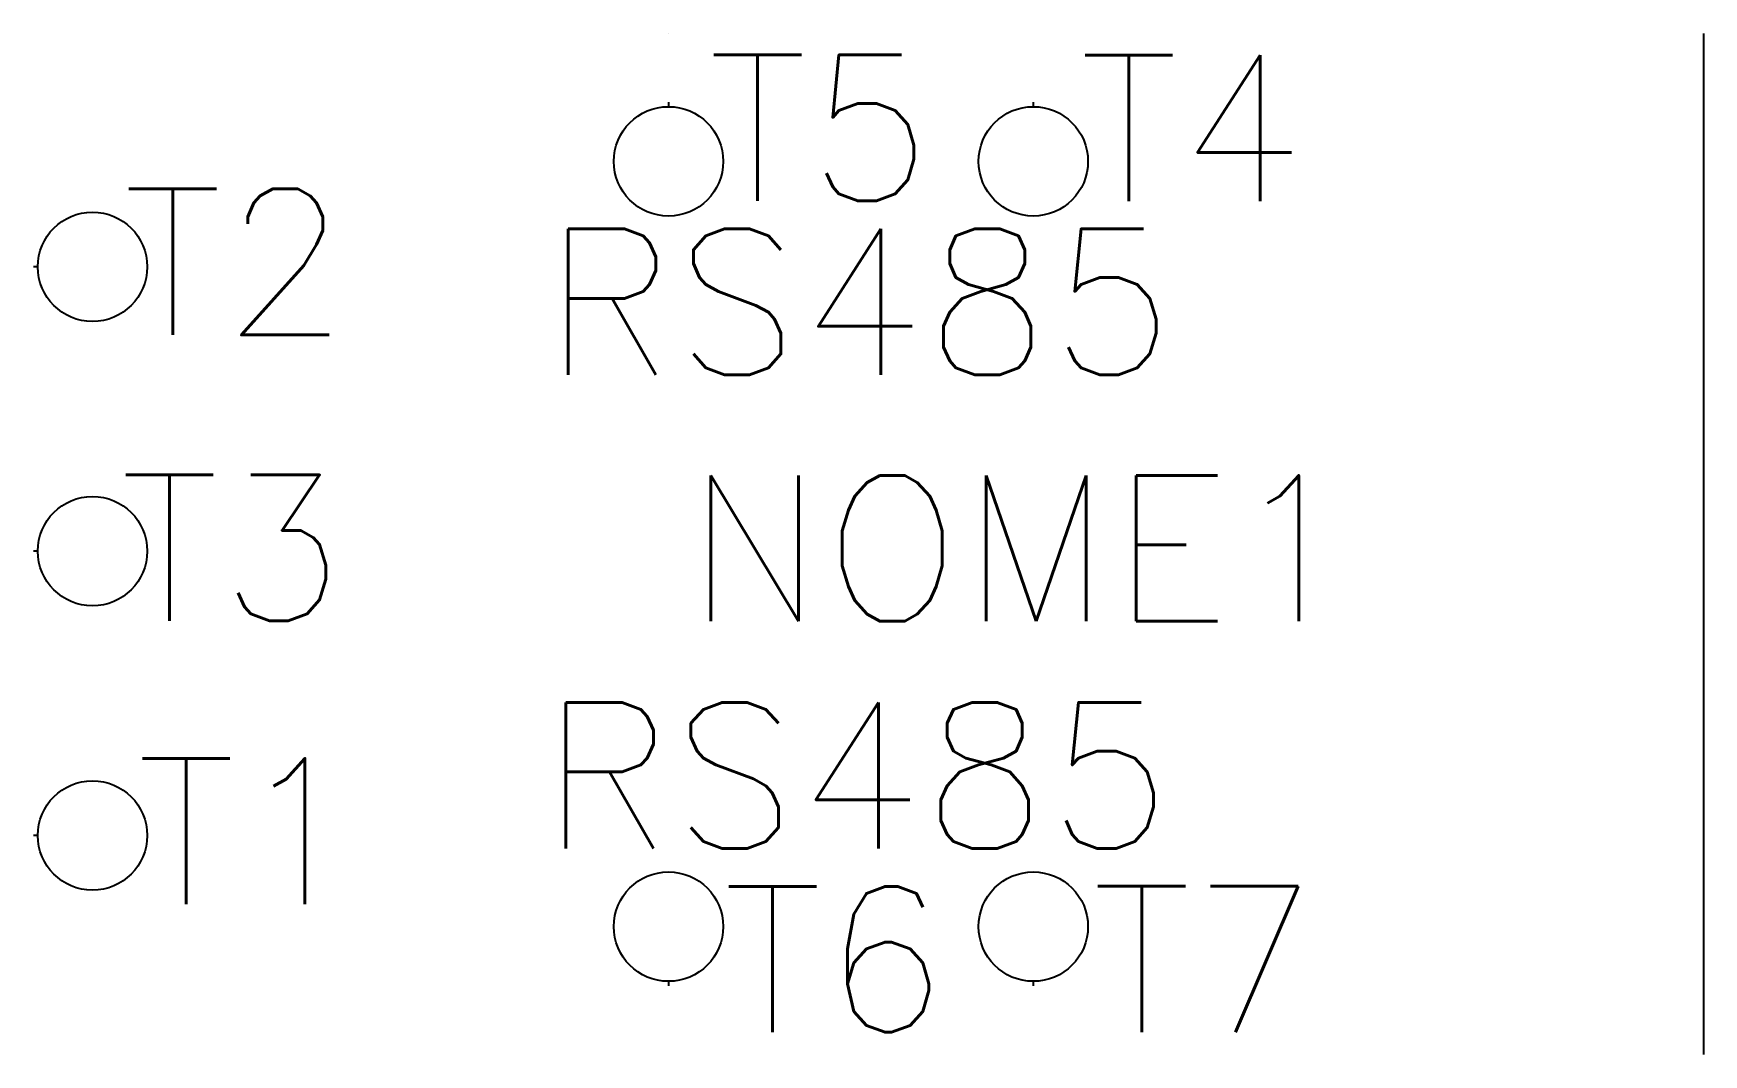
# Model space of a CAD drawing. Header units: millimetres. Extents: x 1761.4 to 1784.3, y 2303.1 to 2317.1.
import ezdxf

# ---------------------------------------------------------------- set-up
doc = ezdxf.new("R2010")
doc.units = ezdxf.units.MM
doc.styles.add('ROMANS', font='romans.shx')

msp = doc.modelspace()

# ---------------------------------------------------------------- linework, layer by layer
for p, q in [((1770.081, 2317.132), (1770.081, 2317.132)), ((1784.27, 2317.132), (1784.27, 2303.132)), ((1770.081, 2316.188), (1770.081, 2316.128)), ((1775.081, 2316.188), (1775.081, 2316.128)), ((1761.434, 2313.933), (1761.374, 2313.933)), ((1761.434, 2310.035), (1761.374, 2310.035)), ((1761.434, 2306.137), (1761.374, 2306.137)), ((1770.081, 2304.137), (1770.081, 2304.077)), ((1775.081, 2304.137), (1775.081, 2304.077))]:
    msp.add_line(p, q)
for centre in [(1770.081, 2315.378), (1775.081, 2315.378), (1762.184, 2313.933), (1762.184, 2310.035), (1762.184, 2306.137), (1770.081, 2304.887), (1775.081, 2304.887)]:
    msp.add_circle(centre, 0.75)

# ---------------------------------------------------------------- texts
at = {"char_height": 2, "attachment_point": 1, "style": 'ROMANS'}
for insert in [(1768.364, 2314.452), (1768.33, 2307.96)]:
    msp.add_mtext('RS485', dxfattribs=dict(at, insert=insert))
at = {"style": 'ROMANS'}
for tag, p in [('T5', (1770.617, 2314.837)), ('T4', (1775.705, 2314.834)), ('T2', (1762.598, 2313)), ('T3', (1762.554, 2309.08)), ('NOME1', (1770.319, 2309.073)), ('T1', (1762.782, 2305.193)), ('T6', (1770.822, 2303.438)), ('T7', (1775.882, 2303.442))]:
    msp.add_attdef(tag, p, '', height=2, dxfattribs=at)

doc.saveas('drawing.dxf')
